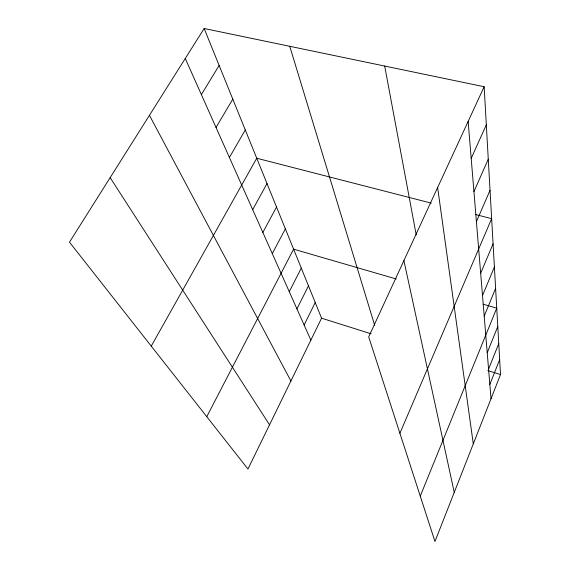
<?xml version="1.0" encoding="UTF-8"?>
<svg xmlns="http://www.w3.org/2000/svg" width="570" height="570" viewBox="0 0 570 570"><rect width="100%" height="100%" fill="white"/><g stroke="black" fill="none" stroke-linecap="round" stroke-linejoin="round"><path stroke-width="0.85" d="M484.151 86.733L500.51 374.561L434.96 541.5L368.69 336.891L484.151 86.733L204.16 28.5L69.49 242.165L247.957 469.039L321.573 318.181L204.16 28.5M489.837 384.444L499.662 359.62M488.576 369.146L498.75 343.653M487.222 352.752L497.781 326.546M420.261 496.121L496.734 308.163L483.096 304.202M484.201 316.115L495.608 288.37M482.505 295.566L494.397 266.995M480.667 273.279L493.078 243.839M399.905 433.264L491.646 218.659L475.416 214.484M476.413 221.68L490.036 190.323M473.934 191.606L488.269 159.194M471.191 158.36L486.317 124.844M304.116 325L315.231 302.535M296.934 308.89L308.477 285.884M289.268 291.697L301.281 268.128M206.775 416.684L293.593 249.154L396.236 278.972M272.289 253.621L285.363 228.841M262.848 232.46L276.521 207.038M252.681 209.66L267.009 183.561M151.271 346.125L256.742 158.232L431.198 203.112M229.418 157.498L245.278 129.946M216.03 127.473L232.788 99.137M201.374 94.606L219.137 65.465M321.573 318.181L371.198 333.82M487.827 370.564L500.51 374.561M110.16 177.641L269.539 424.807M149.44 115.311L290.914 381.009M185.264 58.482L310.864 340.126M289.752 46.305L374.675 325.356M403.902 260.611L454.254 492.373M384.686 66.049L416.207 234.826M437.632 187.53L473.292 443.873M468.141 121.417L491.019 398.736"/></g></svg>
